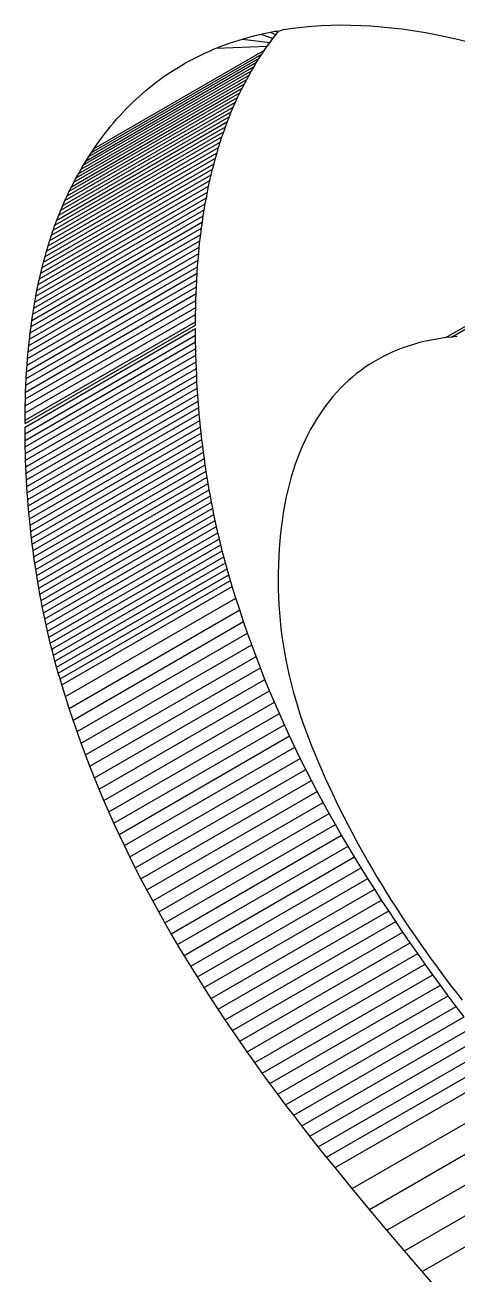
# Model space of a CAD drawing. Header units: millimetres. Extents: x 153 to 4750, y 92 to 3343.
# Drawn here: x 3415.62 to 3421, y 2753.9 to 2769.45 of the extents above; entities that cross this region are included whole.
import ezdxf

# ---------------------------------------------------------------- set-up
doc = ezdxf.new("R2010")
doc.units = ezdxf.units.MM

msp = doc.modelspace()

# ---------------------------------------------------------------- linework, layer by layer
for p, q in [((3418.842, 2769.393), (3418.957, 2769.41)), ((3418.957, 2769.41), (3419.074, 2769.424)), ((3419.074, 2769.424), (3419.192, 2769.435)), ((3419.192, 2769.435), (3419.311, 2769.443)), ((3419.311, 2769.443), (3419.432, 2769.448)), ((3419.432, 2769.448), (3419.554, 2769.451)), ((3419.554, 2769.451), (3419.678, 2769.45)), ((3419.678, 2769.45), (3419.803, 2769.446)), ((3419.803, 2769.446), (3419.929, 2769.439)), ((3419.929, 2769.439), (3420.057, 2769.429)), ((3420.057, 2769.429), (3420.186, 2769.416)), ((3420.186, 2769.416), (3420.317, 2769.401)), ((3418.181, 2769.227), (3418.287, 2769.262)), ((3418.287, 2769.262), (3418.33, 2769.275)), ((3418.33, 2769.275), (3418.395, 2769.294)), ((3418.33, 2769.275), (3418.673, 2769.234)), ((3418.395, 2769.294), (3418.505, 2769.323)), ((3418.505, 2769.323), (3418.561, 2769.336)), ((3418.561, 2769.336), (3418.616, 2769.349)), ((3418.561, 2769.336), (3418.707, 2769.281)), ((3418.616, 2769.349), (3418.679, 2769.362)), ((3418.673, 2769.234), (3418.707, 2769.281)), ((3418.679, 2769.362), (3418.728, 2769.373)), ((3418.679, 2769.362), (3418.743, 2769.328)), ((3418.707, 2769.281), (3418.743, 2769.328)), ((3418.728, 2769.373), (3418.779, 2769.373)), ((3418.743, 2769.328), (3418.779, 2769.373)), ((3418.779, 2769.373), (3418.842, 2769.393)), ((3420.317, 2769.401), (3420.449, 2769.382)), ((3420.449, 2769.382), (3420.582, 2769.36)), ((3420.582, 2769.36), (3420.717, 2769.335)), ((3420.717, 2769.335), (3420.851, 2769.307)), ((3420.851, 2769.307), (3420.987, 2769.277)), ((3420.987, 2769.277), (3421.123, 2769.243)), ((3416.483, 2767.912), (3418.605, 2769.137)), ((3417.819, 2769.08), (3417.869, 2769.103)), ((3417.869, 2769.103), (3417.92, 2769.126)), ((3417.92, 2769.126), (3417.971, 2769.148)), ((3417.971, 2769.148), (3418.003, 2769.16)), ((3418.003, 2769.16), (3418.075, 2769.189)), ((3418.003, 2769.16), (3418.638, 2769.186)), ((3418.075, 2769.189), (3418.181, 2769.227)), ((3418.571, 2769.087), (3418.605, 2769.137)), ((3418.605, 2769.137), (3418.638, 2769.186)), ((3418.638, 2769.186), (3418.673, 2769.234)), ((3416.385, 2767.761), (3418.506, 2768.986)), ((3416.417, 2767.812), (3418.539, 2769.037)), ((3416.45, 2767.863), (3418.571, 2769.087)), ((3417.528, 2768.923), (3417.576, 2768.951)), ((3417.576, 2768.951), (3417.623, 2768.979)), ((3417.623, 2768.979), (3417.671, 2769.005)), ((3417.671, 2769.005), (3417.72, 2769.031)), ((3417.72, 2769.031), (3417.769, 2769.056)), ((3417.769, 2769.056), (3417.819, 2769.08)), ((3418.475, 2768.934), (3418.506, 2768.986)), ((3418.506, 2768.986), (3418.539, 2769.037)), ((3418.539, 2769.037), (3418.571, 2769.087)), ((3416.292, 2767.603), (3418.413, 2768.827)), ((3416.322, 2767.656), (3418.444, 2768.881)), ((3416.353, 2767.709), (3418.475, 2768.934)), ((3417.3, 2768.771), (3417.345, 2768.803)), ((3417.345, 2768.803), (3417.39, 2768.834)), ((3417.39, 2768.834), (3417.436, 2768.864)), ((3417.436, 2768.864), (3417.482, 2768.894)), ((3417.482, 2768.894), (3417.528, 2768.923)), ((3418.383, 2768.773), (3418.413, 2768.827)), ((3418.413, 2768.827), (3418.444, 2768.881)), ((3418.444, 2768.881), (3418.475, 2768.934)), ((3416.203, 2767.437), (3418.324, 2768.662)), ((3416.232, 2767.493), (3418.353, 2768.718)), ((3416.261, 2767.548), (3418.383, 2768.773)), ((3417.085, 2768.598), (3417.127, 2768.634)), ((3417.127, 2768.634), (3417.17, 2768.669)), ((3417.17, 2768.669), (3417.213, 2768.704)), ((3417.213, 2768.704), (3417.256, 2768.738)), ((3417.256, 2768.738), (3417.3, 2768.771)), ((3418.296, 2768.605), (3418.324, 2768.662)), ((3418.324, 2768.662), (3418.353, 2768.718)), ((3418.353, 2768.718), (3418.383, 2768.773)), ((3416.121, 2767.264), (3418.242, 2768.489)), ((3416.147, 2767.322), (3418.269, 2768.547)), ((3416.175, 2767.38), (3418.296, 2768.605)), ((3416.922, 2768.446), (3416.962, 2768.485)), ((3416.962, 2768.485), (3417.003, 2768.523)), ((3417.003, 2768.523), (3417.044, 2768.561)), ((3417.044, 2768.561), (3417.085, 2768.598)), ((3418.216, 2768.429), (3418.242, 2768.489)), ((3418.242, 2768.489), (3418.269, 2768.547)), ((3418.269, 2768.547), (3418.296, 2768.605)), ((3416.069, 2767.145), (3418.191, 2768.369)), ((3416.095, 2767.205), (3418.216, 2768.429)), ((3416.768, 2768.281), (3416.806, 2768.323)), ((3416.806, 2768.323), (3416.844, 2768.365)), ((3416.844, 2768.365), (3416.883, 2768.406)), ((3416.883, 2768.406), (3416.922, 2768.446)), ((3418.166, 2768.308), (3418.191, 2768.369)), ((3418.191, 2768.369), (3418.216, 2768.429)), ((3415.997, 2766.959), (3418.119, 2768.184)), ((3416.021, 2767.022), (3418.142, 2768.247)), ((3416.045, 2767.084), (3418.166, 2768.308)), ((3416.657, 2768.148), (3416.694, 2768.193)), ((3416.694, 2768.193), (3416.73, 2768.237)), ((3416.73, 2768.237), (3416.768, 2768.281)), ((3418.096, 2768.121), (3418.119, 2768.184)), ((3418.119, 2768.184), (3418.142, 2768.247)), ((3418.142, 2768.247), (3418.166, 2768.308)), ((3415.953, 2766.832), (3418.074, 2768.057)), ((3415.975, 2766.896), (3418.096, 2768.121)), ((3416.517, 2767.961), (3416.551, 2768.009)), ((3416.551, 2768.009), (3416.586, 2768.056)), ((3416.586, 2768.056), (3416.621, 2768.103)), ((3416.621, 2768.103), (3416.657, 2768.148)), ((3418.053, 2767.992), (3418.074, 2768.057)), ((3418.074, 2768.057), (3418.096, 2768.121)), ((3415.892, 2766.635), (3418.013, 2767.86)), ((3415.912, 2766.701), (3418.033, 2767.926)), ((3415.932, 2766.767), (3418.053, 2767.992)), ((3416.417, 2767.812), (3416.45, 2767.863)), ((3416.45, 2767.863), (3416.483, 2767.912)), ((3416.483, 2767.912), (3416.517, 2767.961)), ((3417.994, 2767.792), (3418.013, 2767.86)), ((3418.013, 2767.86), (3418.033, 2767.926)), ((3418.033, 2767.926), (3418.053, 2767.992)), ((3415.854, 2766.499), (3417.976, 2767.724)), ((3415.873, 2766.567), (3417.994, 2767.792)), ((3416.322, 2767.656), (3416.353, 2767.709)), ((3416.353, 2767.709), (3416.385, 2767.761)), ((3416.385, 2767.761), (3416.417, 2767.812)), ((3417.958, 2767.655), (3417.976, 2767.724)), ((3417.976, 2767.724), (3417.994, 2767.792)), ((3415.82, 2766.36), (3417.941, 2767.585)), ((3415.837, 2766.43), (3417.958, 2767.655)), ((3416.232, 2767.493), (3416.261, 2767.548)), ((3416.261, 2767.548), (3416.292, 2767.603)), ((3416.292, 2767.603), (3416.322, 2767.656)), ((3417.925, 2767.515), (3417.941, 2767.585)), ((3417.941, 2767.585), (3417.958, 2767.655)), ((3415.788, 2766.218), (3417.909, 2767.443)), ((3415.804, 2766.29), (3417.925, 2767.515)), ((3416.175, 2767.38), (3416.203, 2767.437)), ((3416.203, 2767.437), (3416.232, 2767.493)), ((3417.895, 2767.371), (3417.909, 2767.443)), ((3417.909, 2767.443), (3417.925, 2767.515)), ((3415.759, 2766.073), (3417.881, 2767.298)), ((3415.773, 2766.146), (3417.895, 2767.371)), ((3416.095, 2767.205), (3416.121, 2767.264)), ((3416.121, 2767.264), (3416.147, 2767.322)), ((3416.147, 2767.322), (3416.175, 2767.38)), ((3417.867, 2767.224), (3417.881, 2767.298)), ((3417.881, 2767.298), (3417.895, 2767.371)), ((3415.721, 2765.849), (3417.842, 2767.074)), ((3415.733, 2765.925), (3417.854, 2767.15)), ((3415.746, 2765.999), (3417.867, 2767.224)), ((3416.021, 2767.022), (3416.045, 2767.084)), ((3416.045, 2767.084), (3416.069, 2767.145)), ((3416.069, 2767.145), (3416.095, 2767.205)), ((3417.831, 2766.998), (3417.842, 2767.074)), ((3417.842, 2767.074), (3417.854, 2767.15)), ((3417.854, 2767.15), (3417.867, 2767.224)), ((3415.699, 2765.696), (3417.82, 2766.921)), ((3415.71, 2765.773), (3417.831, 2766.998)), ((3415.975, 2766.896), (3415.997, 2766.959)), ((3415.997, 2766.959), (3416.021, 2767.022)), ((3417.811, 2766.843), (3417.82, 2766.921)), ((3417.82, 2766.921), (3417.831, 2766.998)), ((3415.68, 2765.539), (3417.801, 2766.764)), ((3415.689, 2765.618), (3417.811, 2766.843)), ((3415.912, 2766.701), (3415.932, 2766.767)), ((3415.932, 2766.767), (3415.953, 2766.832)), ((3415.953, 2766.832), (3415.975, 2766.896)), ((3417.793, 2766.685), (3417.801, 2766.764)), ((3417.801, 2766.764), (3417.811, 2766.843)), ((3420.932, 2765.566), (3423.053, 2766.791)), ((3415.671, 2765.46), (3417.793, 2766.685)), ((3415.873, 2766.567), (3415.892, 2766.635)), ((3415.892, 2766.635), (3415.912, 2766.701)), ((3417.785, 2766.604), (3417.793, 2766.685)), ((3415.657, 2765.299), (3417.778, 2766.523)), ((3415.664, 2765.38), (3417.785, 2766.604)), ((3415.837, 2766.43), (3415.854, 2766.499)), ((3415.854, 2766.499), (3415.873, 2766.567)), ((3417.771, 2766.441), (3417.778, 2766.523)), ((3417.778, 2766.523), (3417.785, 2766.604)), ((3415.644, 2765.134), (3417.766, 2766.359)), ((3415.65, 2765.217), (3417.771, 2766.441)), ((3415.804, 2766.29), (3415.82, 2766.36)), ((3415.82, 2766.36), (3415.837, 2766.43)), ((3417.761, 2766.275), (3417.766, 2766.359)), ((3417.766, 2766.359), (3417.771, 2766.441)), ((3415.635, 2764.966), (3417.756, 2766.191)), ((3415.639, 2765.05), (3417.761, 2766.275)), ((3415.759, 2766.073), (3415.773, 2766.146)), ((3415.773, 2766.146), (3415.788, 2766.218)), ((3415.788, 2766.218), (3415.804, 2766.29)), ((3417.753, 2766.106), (3417.756, 2766.191)), ((3417.756, 2766.191), (3417.761, 2766.275)), ((3415.629, 2764.795), (3417.75, 2766.02)), ((3415.631, 2764.881), (3417.753, 2766.106)), ((3415.733, 2765.925), (3415.746, 2765.999)), ((3415.746, 2765.999), (3415.759, 2766.073)), ((3417.748, 2765.933), (3417.75, 2766.02)), ((3417.75, 2766.02), (3417.753, 2766.106)), ((3415.625, 2764.621), (3417.746, 2765.845)), ((3415.626, 2764.708), (3417.748, 2765.933)), ((3415.71, 2765.773), (3415.721, 2765.849)), ((3415.721, 2765.849), (3415.733, 2765.925)), ((3417.745, 2765.757), (3417.746, 2765.845)), ((3417.746, 2765.845), (3417.748, 2765.933)), ((3420.861, 2765.558), (3421.468, 2765.909)), ((3415.624, 2764.532), (3417.745, 2765.757)), ((3415.624, 2764.488), (3417.745, 2765.712)), ((3415.689, 2765.618), (3415.699, 2765.696)), ((3415.699, 2765.696), (3415.71, 2765.773)), ((3417.745, 2765.712), (3417.745, 2765.757)), ((3415.624, 2764.445), (3417.745, 2765.67)), ((3415.624, 2764.362), (3417.746, 2765.587)), ((3415.671, 2765.46), (3415.68, 2765.539)), ((3415.68, 2765.539), (3415.689, 2765.618)), ((3417.746, 2765.587), (3417.745, 2765.67)), ((3417.747, 2765.504), (3417.746, 2765.587)), ((3420.655, 2765.524), (3420.588, 2765.509)), ((3420.723, 2765.537), (3420.655, 2765.524)), ((3420.792, 2765.549), (3420.723, 2765.537)), ((3420.861, 2765.558), (3420.792, 2765.549)), ((3420.932, 2765.566), (3420.861, 2765.558)), ((3421.003, 2765.572), (3420.932, 2765.566)), ((3415.625, 2764.279), (3417.747, 2765.504)), ((3415.627, 2764.197), (3417.748, 2765.421)), ((3415.657, 2765.299), (3415.664, 2765.38)), ((3415.664, 2765.38), (3415.671, 2765.46)), ((3417.748, 2765.421), (3417.747, 2765.504)), ((3417.75, 2765.339), (3417.748, 2765.421)), ((3420.202, 2765.381), (3420.141, 2765.353)), ((3420.264, 2765.406), (3420.202, 2765.381)), ((3420.327, 2765.431), (3420.264, 2765.406)), ((3420.391, 2765.453), (3420.327, 2765.431)), ((3420.456, 2765.473), (3420.391, 2765.453)), ((3420.521, 2765.492), (3420.456, 2765.473)), ((3420.588, 2765.509), (3420.521, 2765.492)), ((3415.629, 2764.114), (3417.75, 2765.339)), ((3415.631, 2764.032), (3417.753, 2765.257)), ((3415.644, 2765.134), (3415.65, 2765.217)), ((3415.65, 2765.217), (3415.657, 2765.299)), ((3417.753, 2765.257), (3417.75, 2765.339)), ((3417.756, 2765.175), (3417.753, 2765.257)), ((3419.908, 2765.223), (3419.853, 2765.186)), ((3419.964, 2765.258), (3419.908, 2765.223)), ((3420.022, 2765.292), (3419.964, 2765.258)), ((3420.081, 2765.323), (3420.022, 2765.292)), ((3420.141, 2765.353), (3420.081, 2765.323)), ((3415.635, 2763.95), (3417.756, 2765.175)), ((3415.638, 2763.869), (3417.76, 2765.093)), ((3415.639, 2765.05), (3415.644, 2765.134)), ((3417.76, 2765.093), (3417.756, 2765.175)), ((3417.764, 2765.012), (3417.76, 2765.093)), ((3419.694, 2765.064), (3419.644, 2765.02)), ((3419.746, 2765.107), (3419.694, 2765.064)), ((3419.799, 2765.147), (3419.746, 2765.107)), ((3419.853, 2765.186), (3419.799, 2765.147)), ((3415.631, 2764.881), (3415.635, 2764.966)), ((3415.635, 2764.966), (3415.639, 2765.05)), ((3415.642, 2763.787), (3417.764, 2765.012)), ((3415.647, 2763.706), (3417.768, 2764.931)), ((3417.768, 2764.931), (3417.764, 2765.012)), ((3417.774, 2764.85), (3417.768, 2764.931)), ((3419.547, 2764.925), (3419.501, 2764.875)), ((3419.595, 2764.973), (3419.547, 2764.925)), ((3419.644, 2765.02), (3419.595, 2764.973)), ((3415.626, 2764.708), (3415.629, 2764.795)), ((3415.629, 2764.795), (3415.631, 2764.881)), ((3415.652, 2763.625), (3417.774, 2764.85)), ((3415.658, 2763.544), (3417.78, 2764.769)), ((3417.78, 2764.769), (3417.774, 2764.85)), ((3417.786, 2764.689), (3417.78, 2764.769)), ((3419.412, 2764.77), (3419.369, 2764.714)), ((3419.456, 2764.824), (3419.412, 2764.77)), ((3419.501, 2764.875), (3419.456, 2764.824)), ((3415.624, 2764.532), (3415.625, 2764.621)), ((3415.625, 2764.621), (3415.626, 2764.708)), ((3415.665, 2763.464), (3417.786, 2764.689)), ((3415.671, 2763.384), (3417.793, 2764.608)), ((3417.793, 2764.608), (3417.786, 2764.689)), ((3417.8, 2764.528), (3417.793, 2764.608)), ((3419.287, 2764.598), (3419.248, 2764.537)), ((3419.327, 2764.657), (3419.287, 2764.598)), ((3419.369, 2764.714), (3419.327, 2764.657)), ((3415.624, 2764.488), (3415.624, 2764.532)), ((3415.624, 2764.362), (3415.624, 2764.445)), ((3415.679, 2763.304), (3417.8, 2764.528)), ((3415.687, 2763.224), (3417.808, 2764.449)), ((3417.808, 2764.449), (3417.8, 2764.528)), ((3417.817, 2764.369), (3417.808, 2764.449)), ((3419.21, 2764.474), (3419.174, 2764.409)), ((3419.248, 2764.537), (3419.21, 2764.474)), ((3415.625, 2764.279), (3415.624, 2764.362)), ((3415.627, 2764.197), (3415.625, 2764.279)), ((3415.695, 2763.145), (3417.817, 2764.369)), ((3415.704, 2763.065), (3417.826, 2764.29)), ((3417.826, 2764.29), (3417.817, 2764.369)), ((3417.835, 2764.211), (3417.826, 2764.29)), ((3419.138, 2764.342), (3419.104, 2764.274)), ((3419.174, 2764.409), (3419.138, 2764.342)), ((3415.629, 2764.114), (3415.627, 2764.197)), ((3415.714, 2762.986), (3417.835, 2764.211)), ((3415.724, 2762.908), (3417.845, 2764.132)), ((3417.845, 2764.132), (3417.835, 2764.211)), ((3417.856, 2764.054), (3417.845, 2764.132)), ((3419.042, 2764.131), (3419.013, 2764.057)), ((3419.072, 2764.203), (3419.042, 2764.131)), ((3419.104, 2764.274), (3419.072, 2764.203)), ((3415.631, 2764.032), (3415.629, 2764.114)), ((3415.635, 2763.95), (3415.631, 2764.032)), ((3415.734, 2762.829), (3417.856, 2764.054)), ((3415.746, 2762.751), (3417.867, 2763.975)), ((3417.867, 2763.975), (3417.856, 2764.054)), ((3417.879, 2763.897), (3417.867, 2763.975)), ((3418.986, 2763.981), (3418.96, 2763.904)), ((3419.013, 2764.057), (3418.986, 2763.981)), ((3415.638, 2763.869), (3415.635, 2763.95)), ((3415.642, 2763.787), (3415.638, 2763.869)), ((3415.757, 2762.673), (3417.879, 2763.897)), ((3415.77, 2762.595), (3417.891, 2763.82)), ((3417.891, 2763.82), (3417.879, 2763.897)), ((3417.904, 2763.742), (3417.891, 2763.82)), ((3418.936, 2763.824), (3418.914, 2763.743)), ((3418.96, 2763.904), (3418.936, 2763.824)), ((3415.647, 2763.706), (3415.642, 2763.787)), ((3415.652, 2763.625), (3415.647, 2763.706)), ((3415.782, 2762.517), (3417.904, 2763.742)), ((3415.796, 2762.44), (3417.917, 2763.665)), ((3417.917, 2763.665), (3417.904, 2763.742)), ((3417.931, 2763.588), (3417.917, 2763.665)), ((3418.893, 2763.66), (3418.874, 2763.575)), ((3418.914, 2763.743), (3418.893, 2763.66)), ((3415.658, 2763.544), (3415.652, 2763.625)), ((3415.665, 2763.464), (3415.658, 2763.544)), ((3415.809, 2762.363), (3417.931, 2763.588)), ((3415.824, 2762.286), (3417.945, 2763.511)), ((3417.945, 2763.511), (3417.931, 2763.588)), ((3417.96, 2763.434), (3417.945, 2763.511)), ((3418.874, 2763.575), (3418.857, 2763.489)), ((3415.671, 2763.384), (3415.665, 2763.464)), ((3415.679, 2763.304), (3415.671, 2763.384)), ((3415.839, 2762.209), (3417.96, 2763.434)), ((3415.854, 2762.133), (3417.975, 2763.358)), ((3417.975, 2763.358), (3417.96, 2763.434)), ((3417.991, 2763.282), (3417.975, 2763.358)), ((3418.842, 2763.4), (3418.828, 2763.31)), ((3418.857, 2763.489), (3418.842, 2763.4)), ((3415.687, 2763.224), (3415.679, 2763.304)), ((3415.695, 2763.145), (3415.687, 2763.224)), ((3415.87, 2762.057), (3417.991, 2763.282)), ((3415.887, 2761.981), (3418.008, 2763.206)), ((3418.008, 2763.206), (3417.991, 2763.282)), ((3418.025, 2763.13), (3418.008, 2763.206)), ((3418.815, 2763.218), (3418.805, 2763.124)), ((3418.828, 2763.31), (3418.815, 2763.218)), ((3415.704, 2763.065), (3415.695, 2763.145)), ((3415.714, 2762.986), (3415.704, 2763.065)), ((3415.904, 2761.905), (3418.025, 2763.13)), ((3415.921, 2761.83), (3418.043, 2763.055)), ((3418.043, 2763.055), (3418.025, 2763.13)), ((3418.061, 2762.979), (3418.043, 2763.055)), ((3418.805, 2763.124), (3418.795, 2763.029)), ((3415.724, 2762.908), (3415.714, 2762.986)), ((3415.734, 2762.829), (3415.724, 2762.908)), ((3415.939, 2761.755), (3418.061, 2762.979)), ((3415.958, 2761.68), (3418.079, 2762.905)), ((3418.079, 2762.905), (3418.061, 2762.979)), ((3418.099, 2762.83), (3418.079, 2762.905)), ((3418.788, 2762.931), (3418.782, 2762.832)), ((3418.795, 2763.029), (3418.788, 2762.931)), ((3415.746, 2762.751), (3415.734, 2762.829)), ((3415.757, 2762.673), (3415.746, 2762.751)), ((3415.977, 2761.605), (3418.099, 2762.83)), ((3415.997, 2761.531), (3418.118, 2762.755)), ((3418.118, 2762.755), (3418.099, 2762.83)), ((3418.139, 2762.681), (3418.118, 2762.755)), ((3418.778, 2762.731), (3418.776, 2762.628)), ((3418.782, 2762.832), (3418.778, 2762.731)), ((3415.77, 2762.595), (3415.757, 2762.673)), ((3415.782, 2762.517), (3415.77, 2762.595)), ((3416.017, 2761.456), (3418.139, 2762.681)), ((3416.038, 2761.382), (3418.16, 2762.607)), ((3418.16, 2762.607), (3418.139, 2762.681)), ((3418.181, 2762.533), (3418.16, 2762.607)), ((3418.776, 2762.628), (3418.775, 2762.524)), ((3415.796, 2762.44), (3415.782, 2762.517)), ((3415.809, 2762.363), (3415.796, 2762.44)), ((3416.06, 2761.309), (3418.181, 2762.533)), ((3416.081, 2761.235), (3418.203, 2762.46)), ((3418.203, 2762.46), (3418.181, 2762.533)), ((3418.248, 2762.314), (3418.203, 2762.46)), ((3418.775, 2762.524), (3418.776, 2762.426)), ((3418.776, 2762.426), (3418.779, 2762.329)), ((3415.824, 2762.286), (3415.809, 2762.363)), ((3415.839, 2762.209), (3415.824, 2762.286)), ((3416.127, 2761.089), (3418.248, 2762.314)), ((3418.295, 2762.168), (3418.248, 2762.314)), ((3418.779, 2762.329), (3418.783, 2762.231)), ((3415.854, 2762.133), (3415.839, 2762.209)), ((3415.87, 2762.057), (3415.854, 2762.133)), ((3416.174, 2760.943), (3418.295, 2762.168)), ((3418.344, 2762.023), (3418.295, 2762.168)), ((3418.783, 2762.231), (3418.79, 2762.133)), ((3418.79, 2762.133), (3418.799, 2762.036)), ((3415.887, 2761.981), (3415.87, 2762.057)), ((3415.904, 2761.905), (3415.887, 2761.981)), ((3416.222, 2760.798), (3418.344, 2762.023)), ((3418.394, 2761.878), (3418.344, 2762.023)), ((3418.799, 2762.036), (3418.809, 2761.938)), ((3415.921, 2761.83), (3415.904, 2761.905)), ((3415.939, 2761.755), (3415.921, 2761.83)), ((3416.272, 2760.653), (3418.394, 2761.878)), ((3418.445, 2761.734), (3418.394, 2761.878)), ((3418.809, 2761.938), (3418.821, 2761.84)), ((3418.821, 2761.84), (3418.835, 2761.742)), ((3415.958, 2761.68), (3415.939, 2761.755)), ((3415.977, 2761.605), (3415.958, 2761.68)), ((3416.324, 2760.509), (3418.445, 2761.734)), ((3418.499, 2761.59), (3418.445, 2761.734)), ((3418.835, 2761.742), (3418.852, 2761.644)), ((3418.852, 2761.644), (3418.87, 2761.547)), ((3415.997, 2761.531), (3415.977, 2761.605)), ((3416.017, 2761.456), (3415.997, 2761.531)), ((3416.377, 2760.365), (3418.499, 2761.59)), ((3418.554, 2761.447), (3418.499, 2761.59)), ((3418.87, 2761.547), (3418.889, 2761.449)), ((3416.038, 2761.382), (3416.017, 2761.456)), ((3416.06, 2761.309), (3416.038, 2761.382)), ((3416.432, 2760.222), (3418.554, 2761.447)), ((3418.61, 2761.304), (3418.554, 2761.447)), ((3418.889, 2761.449), (3418.911, 2761.351)), ((3418.911, 2761.351), (3418.935, 2761.253)), ((3416.081, 2761.235), (3416.06, 2761.309)), ((3416.127, 2761.089), (3416.081, 2761.235)), ((3416.489, 2760.079), (3418.61, 2761.304)), ((3418.668, 2761.162), (3418.61, 2761.304)), ((3418.935, 2761.253), (3418.96, 2761.154)), ((3416.174, 2760.943), (3416.127, 2761.089)), ((3416.547, 2759.937), (3418.668, 2761.162)), ((3416.606, 2759.796), (3418.728, 2761.02)), ((3418.728, 2761.02), (3418.668, 2761.162)), ((3418.789, 2760.879), (3418.728, 2761.02)), ((3418.96, 2761.154), (3418.988, 2761.056)), ((3418.988, 2761.056), (3419.017, 2760.958)), ((3416.222, 2760.798), (3416.174, 2760.943)), ((3416.667, 2759.655), (3418.789, 2760.879)), ((3418.851, 2760.739), (3418.789, 2760.879)), ((3419.017, 2760.958), (3419.049, 2760.86)), ((3419.049, 2760.86), (3419.082, 2760.762)), ((3416.272, 2760.653), (3416.222, 2760.798)), ((3416.73, 2759.514), (3418.851, 2760.739)), ((3418.916, 2760.599), (3418.851, 2760.739)), ((3419.082, 2760.762), (3419.117, 2760.663)), ((3416.324, 2760.509), (3416.272, 2760.653)), ((3416.794, 2759.374), (3418.916, 2760.599)), ((3418.981, 2760.459), (3418.916, 2760.599)), ((3419.117, 2760.663), (3419.154, 2760.565)), ((3419.154, 2760.565), (3419.193, 2760.466)), ((3416.377, 2760.365), (3416.324, 2760.509)), ((3416.86, 2759.235), (3418.981, 2760.459)), ((3419.049, 2760.32), (3418.981, 2760.459)), ((3419.193, 2760.466), (3419.233, 2760.368)), ((3416.432, 2760.222), (3416.377, 2760.365)), ((3416.928, 2759.096), (3419.049, 2760.32)), ((3419.118, 2760.182), (3419.049, 2760.32)), ((3419.233, 2760.368), (3419.275, 2760.27)), ((3419.275, 2760.27), (3419.317, 2760.172)), ((3416.489, 2760.079), (3416.432, 2760.222)), ((3416.547, 2759.937), (3416.489, 2760.079)), ((3416.996, 2758.957), (3419.118, 2760.182)), ((3419.188, 2760.044), (3419.118, 2760.182)), ((3419.317, 2760.172), (3419.36, 2760.075)), ((3416.606, 2759.796), (3416.547, 2759.937)), ((3417.067, 2758.819), (3419.188, 2760.044)), ((3419.26, 2759.907), (3419.188, 2760.044)), ((3419.36, 2760.075), (3419.405, 2759.978)), ((3419.405, 2759.978), (3419.45, 2759.881)), ((3416.667, 2759.655), (3416.606, 2759.796)), ((3417.139, 2758.682), (3419.26, 2759.907)), ((3417.213, 2758.545), (3419.334, 2759.77)), ((3419.334, 2759.77), (3419.26, 2759.907)), ((3419.409, 2759.634), (3419.334, 2759.77)), ((3419.45, 2759.881), (3419.496, 2759.784)), ((3419.496, 2759.784), (3419.543, 2759.688)), ((3416.73, 2759.514), (3416.667, 2759.655)), ((3417.288, 2758.409), (3419.409, 2759.634)), ((3419.486, 2759.498), (3419.409, 2759.634)), ((3419.543, 2759.688), (3419.59, 2759.593)), ((3416.794, 2759.374), (3416.73, 2759.514)), ((3417.365, 2758.273), (3419.486, 2759.498)), ((3419.564, 2759.363), (3419.486, 2759.498)), ((3419.59, 2759.593), (3419.639, 2759.497)), ((3419.639, 2759.497), (3419.689, 2759.402)), ((3416.86, 2759.235), (3416.794, 2759.374)), ((3417.443, 2758.138), (3419.564, 2759.363)), ((3419.644, 2759.228), (3419.564, 2759.363)), ((3419.689, 2759.402), (3419.739, 2759.307)), ((3419.739, 2759.307), (3419.791, 2759.213)), ((3416.928, 2759.096), (3416.86, 2759.235)), ((3417.523, 2758.003), (3419.644, 2759.228)), ((3419.725, 2759.093), (3419.644, 2759.228)), ((3419.791, 2759.213), (3419.843, 2759.119)), ((3416.996, 2758.957), (3416.928, 2759.096)), ((3417.604, 2757.868), (3419.725, 2759.093)), ((3419.807, 2758.959), (3419.725, 2759.093)), ((3419.843, 2759.119), (3419.897, 2759.025)), ((3419.897, 2759.025), (3419.951, 2758.932)), ((3417.067, 2758.819), (3416.996, 2758.957)), ((3417.686, 2757.734), (3419.807, 2758.959)), ((3419.891, 2758.824), (3419.807, 2758.959)), ((3419.951, 2758.932), (3420.006, 2758.839)), ((3420.006, 2758.839), (3420.062, 2758.746)), ((3417.139, 2758.682), (3417.067, 2758.819)), ((3417.213, 2758.545), (3417.139, 2758.682)), ((3417.77, 2757.6), (3419.891, 2758.824)), ((3417.854, 2757.466), (3419.976, 2758.69)), ((3419.976, 2758.69), (3419.891, 2758.824)), ((3420.061, 2758.557), (3419.976, 2758.69)), ((3420.062, 2758.746), (3420.119, 2758.654)), ((3417.288, 2758.409), (3417.213, 2758.545)), ((3417.94, 2757.332), (3420.061, 2758.557)), ((3420.149, 2758.423), (3420.061, 2758.557)), ((3420.119, 2758.654), (3420.177, 2758.561)), ((3420.177, 2758.561), (3420.236, 2758.47)), ((3417.365, 2758.273), (3417.288, 2758.409)), ((3418.027, 2757.198), (3420.149, 2758.423)), ((3420.237, 2758.29), (3420.149, 2758.423)), ((3420.236, 2758.47), (3420.295, 2758.378)), ((3420.295, 2758.378), (3420.356, 2758.287)), ((3417.443, 2758.138), (3417.365, 2758.273)), ((3418.116, 2757.065), (3420.237, 2758.29)), ((3420.327, 2758.157), (3420.237, 2758.29)), ((3420.356, 2758.287), (3420.417, 2758.196)), ((3417.523, 2758.003), (3417.443, 2758.138)), ((3418.205, 2756.932), (3420.327, 2758.157)), ((3420.418, 2758.024), (3420.327, 2758.157)), ((3420.417, 2758.196), (3420.478, 2758.106)), ((3420.478, 2758.106), (3420.54, 2758.016)), ((3417.604, 2757.868), (3417.523, 2758.003)), ((3418.296, 2756.799), (3420.418, 2758.024)), ((3420.51, 2757.892), (3420.418, 2758.024)), ((3420.54, 2758.016), (3420.603, 2757.927)), ((3420.603, 2757.927), (3420.667, 2757.837)), ((3417.686, 2757.734), (3417.604, 2757.868)), ((3418.388, 2756.667), (3420.51, 2757.892)), ((3418.482, 2756.535), (3420.603, 2757.759)), ((3420.603, 2757.759), (3420.51, 2757.892)), ((3420.698, 2757.627), (3420.603, 2757.759)), ((3420.667, 2757.837), (3420.731, 2757.749)), ((3420.731, 2757.749), (3420.796, 2757.66)), ((3417.77, 2757.6), (3417.686, 2757.734)), ((3417.854, 2757.466), (3417.77, 2757.6)), ((3418.576, 2756.403), (3420.698, 2757.627)), ((3420.793, 2757.495), (3420.698, 2757.627)), ((3420.796, 2757.66), (3420.862, 2757.572)), ((3417.94, 2757.332), (3417.854, 2757.466)), ((3418.672, 2756.271), (3420.793, 2757.495)), ((3420.89, 2757.364), (3420.793, 2757.495)), ((3420.862, 2757.572), (3420.928, 2757.485)), ((3420.928, 2757.485), (3420.995, 2757.397)), ((3418.027, 2757.198), (3417.94, 2757.332)), ((3418.769, 2756.139), (3420.89, 2757.364)), ((3420.989, 2757.233), (3420.89, 2757.364)), ((3420.995, 2757.397), (3421.063, 2757.31)), ((3418.116, 2757.065), (3418.027, 2757.198)), ((3418.867, 2756.008), (3420.989, 2757.233)), ((3421.088, 2757.102), (3420.989, 2757.233)), ((3418.205, 2756.932), (3418.116, 2757.065)), ((3418.967, 2755.877), (3421.088, 2757.102)), ((3419.068, 2755.746), (3421.189, 2756.971)), ((3418.296, 2756.799), (3418.205, 2756.932)), ((3419.17, 2755.615), (3421.291, 2756.84)), ((3418.388, 2756.667), (3418.296, 2756.799)), ((3418.482, 2756.535), (3418.388, 2756.667)), ((3419.273, 2755.485), (3421.394, 2756.71)), ((3418.576, 2756.403), (3418.482, 2756.535)), ((3419.377, 2755.355), (3421.499, 2756.58)), ((3418.672, 2756.271), (3418.576, 2756.403)), ((3419.483, 2755.225), (3421.604, 2756.45)), ((3418.769, 2756.139), (3418.672, 2756.271)), ((3419.696, 2754.965), (3421.817, 2756.19)), ((3418.867, 2756.008), (3418.769, 2756.139)), ((3418.967, 2755.877), (3418.867, 2756.008)), ((3419.91, 2754.706), (3422.032, 2755.931)), ((3419.068, 2755.746), (3418.967, 2755.877)), ((3419.17, 2755.615), (3419.068, 2755.746)), ((3419.273, 2755.485), (3419.17, 2755.615)), ((3420.127, 2754.447), (3422.248, 2755.672)), ((3419.377, 2755.355), (3419.273, 2755.485)), ((3420.345, 2754.189), (3422.467, 2755.414)), ((3419.483, 2755.225), (3419.377, 2755.355)), ((3419.696, 2754.965), (3419.483, 2755.225)), ((3420.566, 2753.931), (3422.687, 2755.156)), ((3419.91, 2754.706), (3419.696, 2754.965)), ((3420.127, 2754.447), (3419.91, 2754.706)), ((3420.345, 2754.189), (3420.127, 2754.447)), ((3420.566, 2753.931), (3420.345, 2754.189)), ((3420.789, 2753.673), (3420.566, 2753.931))]:
    msp.add_line(p, q)

doc.saveas('drawing.dxf')
